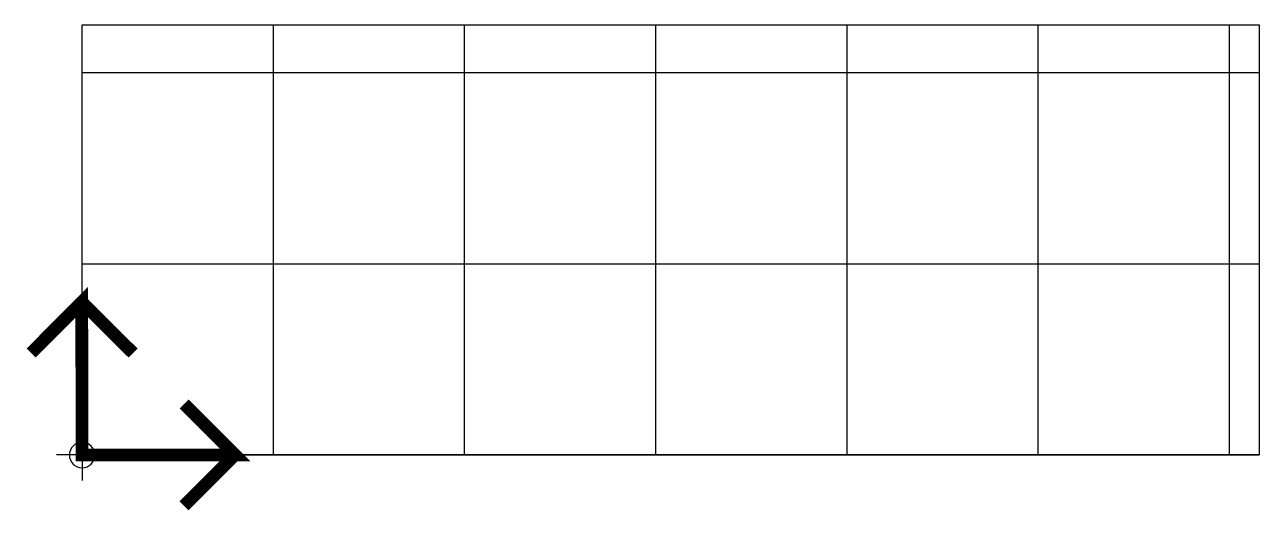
# Model space of a CAD drawing. Header units: metres. Extents: x 320 to 393, y -284 to -70.
# Drawn here: x 361.19 to 365.065, y -235.876 to -234.345 of the extents above; entities that cross this region are included whole.
import ezdxf

# ---------------------------------------------------------------- set-up
doc = ezdxf.new("R2010")
doc.units = ezdxf.units.M
doc.layers.add('contorno', color=2, linetype='Continuous')
doc.layers.add('Hatch pisos balcones', color=252, linetype='Continuous')

# ---------------------------------------------------------------- blocks, each defined once
blk = doc.blocks.new('dsdadaaa')
at = {"layer": 'contorno', "color": 1}
for p, q in [((338.3525, -127.3953), (338.3525, -127.2353)), ((338.4326, -127.3151), (338.2726, -127.3151))]:
    blk.add_line(p, q, dxfattribs=at)
at = {"layer": 'contorno', "color": 3, "const_width": 0.04}
blk.add_lwpolyline([(338.5125, -127.6351), (338.352, -127.7946), (338.1925, -127.6351), (338.3515, -127.7951), (338.3525, -127.3151), (338.8325, -127.3151), (338.6725, -127.4751), (338.8325, -127.3151), (338.6725, -127.1551)], dxfattribs=at)
at = {"layer": 'contorno', "color": 1}
blk.add_circle((338.3526, -127.3149), 0.04, dxfattribs=at)

msp = doc.modelspace()

# ---------------------------------------------------------------- hatches: boundary and pattern name
at = {"layer": 'Hatch pisos balcones'}
h = msp.add_hatch(dxfattribs=at)
h.set_pattern_fill('_USER', color=256, scale=0.6, double=1, pattern_type=0)
h.set_pattern_definition([(0, (361.3704, -235.696), (0, 0.6), []), (90, (361.3704, -235.696), (-0.6, 4e-17), [])])
h.paths.add_polyline_path([(361.3704, -234.3454), (361.3704, -235.6761, -0.414218), (361.3905, -235.696), (365.0645, -235.696), (365.0645, -234.3454)])

# ---------------------------------------------------------------- linework, layer by layer
at = {"layer": 'contorno'}
msp.add_lwpolyline([(365.0645, -235.696), (361.3704, -235.696), (361.3704, -234.3454), (365.0645, -234.3454)], close=True, dxfattribs=at)

# ---------------------------------------------------------------- block references
at = {"layer": 'contorno', "xscale": -1, "rotation": 180}
msp.add_blockref('dsdadaaa', (23.0176, -363.0111), dxfattribs=at)

doc.saveas('drawing.dxf')
